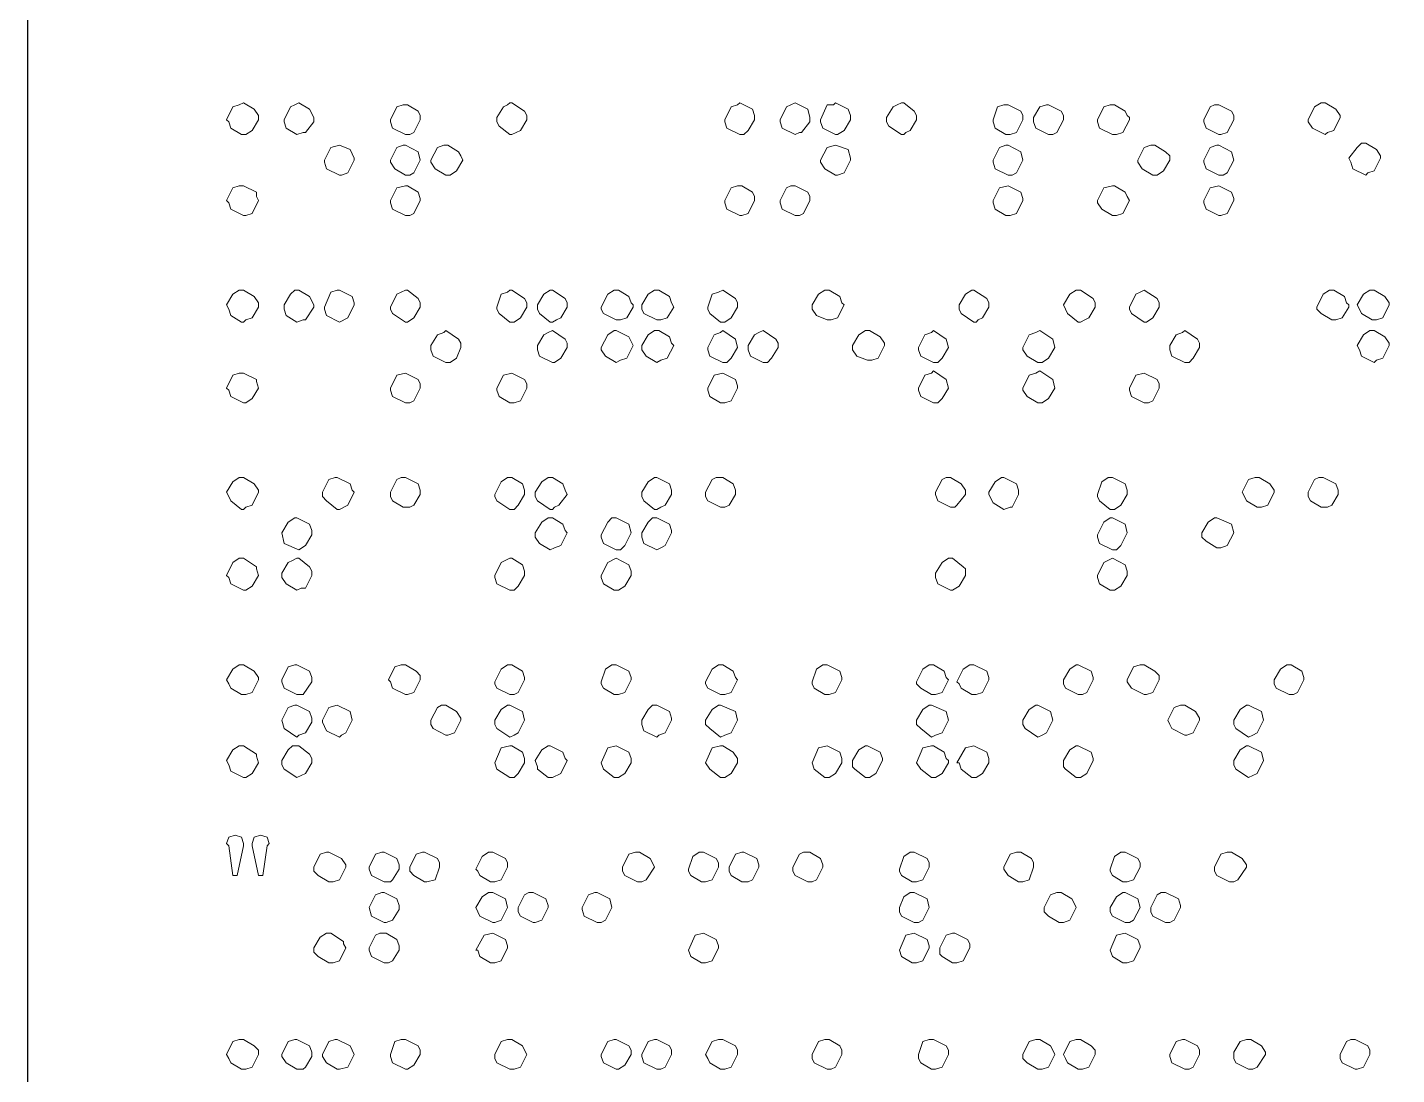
# Model space of a CAD drawing. Header units: millimetres. Extents: x 4903 to 8718, y 642 to 2401.
# Drawn here: x 8297.7 to 8395.3, y 790 to 864.7 of the extents above; entities that cross this region are included whole.
import ezdxf

# ---------------------------------------------------------------- set-up
doc = ezdxf.new("R2010")
doc.units = ezdxf.units.MM

msp = doc.modelspace()

# ---------------------------------------------------------------- linework, layer by layer
msp.add_lwpolyline([(8297.737, 929.301), (8297.737, 652.301, 0.414214), (8307.737, 642.301), (8707.737, 642.301, 0.414214), (8717.737, 652.301), (8717.737, 929.301, 0.414214), (8707.737, 939.301), (8307.737, 939.301, 0.414214)], format="xyb", close=True)
at = {"color": 139, "lineweight": 0}
for points in [[(8313.144, 859.294), (8312.841, 859.142), (8312.385, 858.99), (8311.93, 858.08), (8312.082, 857.928), (8312.234, 857.473), (8312.992, 857.018), (8313.144, 857.018), (8313.296, 857.018), (8313.751, 857.321), (8314.206, 858.08), (8314.206, 858.383), (8313.903, 858.839)], [(8317.089, 859.294), (8316.786, 859.142), (8316.482, 858.99), (8316.027, 858.08), (8316.027, 857.928), (8316.179, 857.473), (8316.938, 857.018), (8317.393, 857.169), (8317.545, 857.169), (8318.152, 857.928), (8318.152, 858.232), (8317.848, 858.839)], [(8324.828, 859.142), (8324.676, 859.142), (8324.525, 859.142), (8324.07, 858.99), (8323.614, 858.08), (8323.614, 857.928), (8323.766, 857.473), (8324.676, 857.018), (8324.98, 857.018), (8325.283, 857.169), (8325.739, 858.08), (8325.739, 858.232), (8325.739, 858.383), (8325.587, 858.687)], [(8332.112, 859.294), (8332.264, 859.294), (8333.174, 858.687), (8333.326, 858.383), (8333.326, 858.08), (8332.871, 857.321), (8332.567, 857.169), (8332.264, 857.018), (8332.264, 857.018), (8332.112, 857.018), (8331.353, 857.625), (8331.201, 857.928), (8331.201, 858.08), (8331.201, 858.08), (8331.201, 858.232), (8331.657, 858.99), (8331.96, 859.142), (8332.112, 859.294), (8332.112, 859.294), (8332.112, 859.294)], [(8348.5, 859.294), (8348.348, 859.142), (8347.893, 858.99), (8347.438, 858.08), (8347.438, 857.928), (8347.59, 857.473), (8348.5, 857.018), (8348.5, 857.018), (8348.804, 857.018), (8349.107, 857.321), (8349.562, 858.08), (8349.562, 858.383), (8349.411, 858.839)], [(8352.445, 859.294), (8352.142, 859.142), (8351.839, 858.99), (8351.383, 858.08), (8351.383, 857.928), (8351.535, 857.473), (8352.445, 857.018), (8352.749, 857.169), (8352.901, 857.169), (8353.508, 857.928), (8353.508, 858.232), (8353.356, 858.839)], [(8355.329, 859.294), (8355.177, 859.142), (8354.722, 859.142), (8354.266, 858.08), (8354.266, 857.928), (8354.418, 857.473), (8355.329, 857.018), (8355.48, 857.018), (8355.936, 857.321), (8356.391, 858.08), (8356.391, 858.383), (8356.239, 858.839)], [(8360.033, 859.294), (8360.184, 859.294), (8360.943, 858.687), (8361.095, 858.383), (8361.095, 858.08), (8360.64, 857.321), (8360.336, 857.169), (8360.184, 857.018), (8360.184, 857.018), (8360.033, 857.018), (8359.122, 857.625), (8358.97, 857.928), (8358.97, 858.08), (8358.97, 858.08), (8358.97, 858.232), (8359.426, 858.99), (8359.729, 859.142), (8360.033, 859.294), (8360.033, 859.294), (8360.033, 859.294)], [(8367.62, 859.142), (8367.62, 859.142), (8367.316, 859.142), (8366.861, 858.99), (8366.558, 858.08), (8366.558, 857.928), (8366.709, 857.473), (8367.468, 857.018), (8367.772, 857.018), (8368.227, 857.169), (8368.682, 858.08), (8368.682, 858.232), (8368.682, 858.383), (8368.53, 858.687)], [(8370.503, 859.142), (8370.351, 859.142), (8369.896, 858.99), (8369.441, 858.232), (8369.441, 857.928), (8369.592, 857.473), (8370.503, 857.018), (8370.503, 857.018), (8370.806, 857.018), (8371.11, 857.169), (8371.565, 858.08), (8371.565, 858.383), (8371.413, 858.687)], [(8375.207, 859.142), (8375.055, 859.142), (8374.903, 859.142), (8374.448, 858.99), (8373.993, 858.08), (8373.993, 857.928), (8374.145, 857.473), (8375.055, 857.018), (8375.359, 857.018), (8375.814, 857.169), (8376.269, 858.08), (8376.269, 858.232), (8376.117, 858.383), (8375.966, 858.687)], [(8382.642, 859.142), (8382.642, 859.142), (8382.339, 859.142), (8382.035, 858.99), (8381.58, 858.08), (8381.58, 857.928), (8381.732, 857.473), (8382.642, 857.018), (8382.794, 857.018), (8383.249, 857.169), (8383.705, 858.08), (8383.705, 858.232), (8383.705, 858.383), (8383.553, 858.687)], [(8390.23, 859.294), (8389.926, 859.294), (8389.471, 858.99), (8389.016, 858.08), (8389.016, 857.928), (8389.319, 857.473), (8390.23, 857.018), (8390.381, 857.169), (8390.837, 857.321), (8391.292, 858.232), (8391.292, 858.383), (8390.988, 858.839)], [(8319.972, 856.259), (8319.365, 856.107), (8318.91, 855.197), (8318.91, 855.045), (8319.062, 854.59), (8319.972, 854.135), (8320.124, 854.135), (8320.579, 854.286), (8321.035, 855.197), (8321.035, 855.349), (8320.731, 855.956)], [(8324.676, 856.259), (8324.525, 856.259), (8324.07, 856.107), (8323.614, 855.197), (8323.614, 855.045), (8323.918, 854.59), (8324.676, 854.135), (8324.98, 854.135), (8325.283, 854.286), (8325.739, 855.197), (8325.587, 855.804)], [(8327.711, 856.259), (8327.408, 856.259), (8326.953, 856.107), (8326.497, 855.197), (8326.497, 855.197), (8326.497, 855.045), (8326.801, 854.59), (8327.56, 854.135), (8327.863, 854.135), (8328.318, 854.438), (8328.774, 855.197), (8328.622, 855.5), (8328.47, 855.804)], [(8355.329, 856.259), (8354.722, 856.107), (8354.266, 855.197), (8354.266, 855.045), (8354.57, 854.59), (8355.329, 854.135), (8355.48, 854.135), (8355.936, 854.286), (8356.391, 855.197), (8356.391, 855.349), (8356.239, 855.956)], [(8367.62, 856.259), (8367.468, 856.259), (8367.013, 856.107), (8366.558, 855.197), (8366.558, 855.045), (8366.709, 854.59), (8367.62, 854.135), (8367.923, 854.135), (8368.227, 854.286), (8368.682, 855.197), (8368.53, 855.804)], [(8378.09, 856.259), (8377.787, 856.259), (8377.331, 856.107), (8376.876, 855.197), (8376.876, 855.197), (8376.876, 855.045), (8377.18, 854.59), (8377.938, 854.135), (8378.242, 854.135), (8378.697, 854.438), (8379.152, 855.197), (8379.152, 855.5), (8378.849, 855.804)], [(8382.642, 856.259), (8382.491, 856.259), (8382.035, 856.107), (8381.58, 855.197), (8381.58, 855.045), (8381.732, 854.59), (8382.642, 854.135), (8382.946, 854.135), (8383.249, 854.286), (8383.705, 855.197), (8383.553, 855.804)], [(8393.113, 856.411), (8392.809, 856.411), (8392.506, 856.107), (8391.899, 855.349), (8391.899, 855.349), (8392.05, 855.045), (8392.202, 854.59), (8393.113, 854.135), (8393.264, 854.286), (8393.72, 854.438), (8394.175, 855.349), (8394.175, 855.5), (8393.871, 855.956)], [(8313.144, 853.376), (8312.841, 853.376), (8312.385, 853.224), (8311.93, 852.314), (8312.082, 852.162), (8312.234, 851.707), (8313.144, 851.251), (8313.296, 851.251), (8313.751, 851.403), (8314.206, 852.314), (8314.054, 852.617), (8314.054, 852.921)], [(8324.828, 853.376), (8324.676, 853.376), (8324.07, 853.224), (8323.614, 852.314), (8323.614, 852.162), (8323.766, 851.707), (8324.676, 851.251), (8324.98, 851.251), (8325.283, 851.403), (8325.739, 852.314), (8325.739, 852.465), (8325.587, 852.921)], [(8348.652, 853.376), (8348.348, 853.376), (8347.893, 853.224), (8347.438, 852.314), (8347.438, 852.162), (8347.59, 851.707), (8348.5, 851.251), (8348.652, 851.251), (8349.107, 851.403), (8349.562, 852.314), (8349.562, 852.617), (8349.411, 852.921)], [(8352.445, 853.376), (8352.294, 853.376), (8352.142, 853.376), (8351.839, 853.224), (8351.383, 852.314), (8351.383, 852.162), (8351.535, 851.707), (8352.445, 851.251), (8352.445, 851.251), (8352.749, 851.251), (8353.052, 851.403), (8353.508, 852.314), (8353.508, 852.617), (8353.356, 852.921)], [(8367.62, 853.376), (8367.62, 853.376), (8367.013, 853.224), (8366.558, 852.314), (8366.558, 852.162), (8366.709, 851.707), (8367.468, 851.251), (8367.772, 851.251), (8368.227, 851.403), (8368.682, 852.314), (8368.682, 852.465), (8368.53, 852.921)], [(8375.207, 853.376), (8375.055, 853.376), (8374.448, 853.224), (8373.993, 852.314), (8373.993, 852.162), (8374.297, 851.707), (8375.055, 851.251), (8375.359, 851.251), (8375.814, 851.403), (8376.269, 852.314), (8376.269, 852.314), (8376.117, 852.617), (8375.966, 852.921)], [(8382.642, 853.376), (8382.642, 853.376), (8382.035, 853.224), (8381.58, 852.314), (8381.58, 852.162), (8381.732, 851.707), (8382.642, 851.251), (8382.794, 851.251), (8383.249, 851.403), (8383.705, 852.314), (8383.705, 852.465), (8383.553, 852.921)], [(8313.144, 845.94), (8312.841, 845.94), (8312.385, 845.637), (8311.93, 844.878), (8312.082, 844.575), (8312.234, 844.12), (8312.992, 843.664), (8313.144, 843.664), (8313.296, 843.816), (8313.751, 843.968), (8314.206, 844.727), (8314.206, 845.03), (8313.903, 845.485)], [(8317.089, 845.94), (8316.786, 845.94), (8316.482, 845.637), (8316.027, 844.878), (8316.027, 844.575), (8316.179, 844.12), (8316.938, 843.664), (8317.393, 843.816), (8317.545, 843.816), (8318.152, 844.727), (8318.152, 844.878), (8317.848, 845.485)], [(8319.972, 845.94), (8319.821, 845.94), (8319.365, 845.789), (8318.91, 844.727), (8318.91, 844.575), (8319.062, 844.12), (8319.972, 843.664), (8319.972, 843.664), (8320.579, 843.968), (8321.035, 844.878), (8321.035, 845.03), (8320.883, 845.485)], [(8324.828, 845.94), (8324.676, 845.94), (8324.373, 845.789), (8324.07, 845.637), (8323.614, 844.727), (8323.614, 844.575), (8323.766, 844.271), (8324.676, 843.664), (8324.828, 843.664), (8325.283, 843.968), (8325.739, 844.727), (8325.739, 844.878), (8325.739, 845.03), (8325.587, 845.333)], [(8332.264, 845.94), (8332.112, 845.94), (8331.96, 845.789), (8331.505, 845.637), (8331.201, 844.727), (8331.201, 844.575), (8331.353, 844.271), (8332.112, 843.664), (8332.415, 843.664), (8332.871, 843.968), (8333.326, 844.727), (8333.326, 844.878), (8333.326, 845.03), (8333.174, 845.333)], [(8335.147, 845.94), (8334.995, 845.94), (8334.54, 845.637), (8334.085, 844.878), (8334.085, 844.575), (8334.236, 844.271), (8334.995, 843.664), (8335.147, 843.664), (8335.45, 843.816), (8335.754, 843.968), (8336.209, 844.727), (8336.209, 845.03), (8336.057, 845.333)], [(8339.851, 845.94), (8339.699, 845.94), (8339.547, 845.94), (8339.092, 845.637), (8338.637, 844.727), (8338.637, 844.575), (8338.789, 844.271), (8339.699, 843.816), (8340.003, 843.816), (8340.458, 843.968), (8340.913, 844.727), (8340.913, 844.878), (8340.761, 845.03), (8340.61, 845.485)], [(8342.734, 845.94), (8342.43, 845.94), (8341.975, 845.637), (8341.52, 844.878), (8341.52, 844.575), (8341.672, 844.271), (8342.582, 843.816), (8342.734, 843.816), (8342.886, 843.816), (8343.341, 843.968), (8343.796, 844.727), (8343.644, 845.03), (8343.493, 845.485)], [(8347.286, 845.94), (8347.286, 845.94), (8346.983, 845.789), (8346.528, 845.637), (8346.224, 844.727), (8346.224, 844.575), (8346.376, 844.271), (8347.134, 843.664), (8347.438, 843.664), (8347.893, 843.968), (8348.348, 844.727), (8348.348, 844.878), (8348.348, 845.03), (8348.197, 845.333)], [(8354.873, 845.94), (8354.57, 845.94), (8354.115, 845.637), (8353.659, 844.878), (8353.659, 844.575), (8353.963, 844.12), (8354.722, 843.816), (8355.025, 843.816), (8355.48, 843.968), (8355.936, 844.878), (8355.784, 845.03), (8355.632, 845.485)], [(8365.192, 845.94), (8365.04, 845.94), (8364.585, 845.637), (8364.13, 844.878), (8364.13, 844.575), (8364.281, 844.271), (8365.192, 843.664), (8365.344, 843.664), (8365.495, 843.816), (8365.799, 843.968), (8366.254, 844.727), (8366.254, 845.03), (8366.102, 845.333)], [(8372.779, 845.94), (8372.476, 845.94), (8372.02, 845.637), (8371.565, 844.878), (8371.717, 844.575), (8371.869, 844.271), (8372.627, 843.664), (8372.779, 843.664), (8373.083, 843.816), (8373.386, 843.968), (8373.841, 844.727), (8373.841, 845.03), (8373.69, 845.333)], [(8377.331, 845.94), (8377.331, 845.94), (8377.028, 845.789), (8376.724, 845.637), (8376.269, 844.727), (8376.269, 844.575), (8376.421, 844.271), (8377.331, 843.664), (8377.483, 843.664), (8377.938, 843.968), (8378.394, 844.727), (8378.394, 844.878), (8378.394, 845.03), (8378.242, 845.333)], [(8390.837, 845.94), (8390.685, 845.94), (8390.533, 845.94), (8390.078, 845.637), (8389.623, 844.727), (8389.623, 844.575), (8389.926, 844.271), (8390.685, 843.816), (8390.988, 843.816), (8391.443, 843.968), (8391.899, 844.727), (8391.899, 844.878), (8391.747, 845.03), (8391.595, 845.485)], [(8393.72, 845.94), (8393.416, 845.94), (8392.961, 845.637), (8392.506, 844.878), (8392.657, 844.575), (8392.809, 844.271), (8393.568, 843.816), (8393.72, 843.816), (8393.871, 843.816), (8394.327, 843.968), (8394.782, 844.878), (8394.782, 845.03), (8394.478, 845.485)], [(8327.56, 843.057), (8327.408, 842.906), (8326.953, 842.754), (8326.497, 841.995), (8326.497, 841.843), (8326.497, 841.692), (8326.649, 841.236), (8327.56, 840.781), (8327.863, 840.781), (8328.318, 841.085), (8328.622, 841.843), (8328.622, 842.147), (8328.47, 842.45)], [(8335.147, 843.057), (8334.843, 842.906), (8334.54, 842.754), (8334.085, 841.995), (8334.085, 841.843), (8334.085, 841.692), (8334.236, 841.236), (8335.147, 840.781), (8335.299, 840.781), (8335.754, 841.085), (8336.209, 841.843), (8336.209, 842.147), (8336.057, 842.45)], [(8339.699, 843.057), (8339.547, 843.057), (8339.092, 842.754), (8338.637, 841.843), (8338.637, 841.692), (8338.94, 841.236), (8339.699, 840.781), (8340.003, 840.933), (8340.458, 841.085), (8340.913, 841.995), (8340.61, 842.602)], [(8342.734, 843.057), (8342.43, 843.057), (8341.975, 842.754), (8341.52, 841.995), (8341.52, 841.995), (8341.52, 841.692), (8341.823, 841.236), (8342.582, 840.781), (8342.886, 840.933), (8343.341, 841.085), (8343.796, 841.995), (8343.644, 842.147), (8343.493, 842.602)], [(8347.286, 843.057), (8347.134, 842.906), (8346.679, 842.754), (8346.224, 841.843), (8346.224, 841.692), (8346.376, 841.236), (8347.286, 840.781), (8347.59, 840.781), (8347.893, 841.085), (8348.348, 841.843), (8348.197, 842.45)], [(8350.169, 843.057), (8349.866, 842.906), (8349.562, 842.754), (8349.107, 841.995), (8349.107, 841.843), (8349.107, 841.692), (8349.259, 841.236), (8350.169, 840.781), (8350.473, 840.781), (8350.776, 841.085), (8351.232, 841.843), (8351.232, 842.147), (8351.08, 842.45)], [(8357.756, 843.057), (8357.453, 843.057), (8356.998, 842.754), (8356.543, 841.995), (8356.543, 841.995), (8356.543, 841.692), (8356.846, 841.236), (8357.605, 840.933), (8357.908, 840.933), (8358.363, 841.085), (8358.819, 841.995), (8358.819, 842.147), (8358.515, 842.602)], [(8362.309, 843.057), (8362.157, 842.906), (8361.702, 842.754), (8361.247, 841.843), (8361.247, 841.692), (8361.398, 841.236), (8362.309, 840.781), (8362.612, 840.781), (8362.916, 841.085), (8363.371, 841.843), (8363.219, 842.45)], [(8369.896, 843.057), (8369.592, 842.906), (8369.137, 842.754), (8368.682, 841.843), (8368.682, 841.692), (8368.985, 841.236), (8369.744, 840.781), (8370.048, 840.781), (8370.503, 841.085), (8370.958, 841.843), (8370.806, 842.45)], [(8380.214, 843.057), (8380.063, 842.906), (8379.608, 842.754), (8379.152, 841.995), (8379.152, 841.843), (8379.152, 841.692), (8379.304, 841.236), (8380.214, 840.781), (8380.518, 840.781), (8380.821, 841.085), (8381.277, 841.843), (8381.277, 842.147), (8381.125, 842.45)], [(8393.72, 843.057), (8393.416, 843.057), (8392.961, 842.754), (8392.506, 841.995), (8392.506, 841.995), (8392.657, 841.692), (8392.809, 841.236), (8393.72, 840.781), (8393.871, 840.933), (8394.327, 841.085), (8394.782, 841.995), (8394.782, 842.147), (8394.478, 842.602)], [(8362.309, 840.174), (8362.157, 840.022), (8361.702, 839.871), (8361.247, 838.96), (8361.247, 838.809), (8361.398, 838.353), (8362.309, 837.898), (8362.612, 837.898), (8362.916, 838.202), (8363.371, 838.96), (8363.219, 839.567)], [(8369.896, 840.174), (8369.592, 840.022), (8369.137, 839.871), (8368.682, 838.96), (8368.682, 838.809), (8368.985, 838.353), (8369.744, 837.898), (8370.048, 837.898), (8370.503, 838.202), (8370.958, 838.96), (8370.806, 839.567)], [(8313.144, 840.022), (8312.841, 840.022), (8312.385, 839.871), (8311.93, 838.96), (8312.082, 838.809), (8312.234, 838.353), (8313.144, 837.898), (8313.296, 837.898), (8313.751, 838.202), (8314.206, 838.96), (8314.054, 839.416), (8314.054, 839.567)], [(8324.676, 840.022), (8324.676, 840.022), (8324.07, 839.871), (8323.614, 838.96), (8323.614, 838.809), (8323.766, 838.353), (8324.676, 837.898), (8324.98, 837.898), (8325.283, 838.05), (8325.739, 838.96), (8325.739, 838.96), (8325.739, 839.264), (8325.587, 839.567)], [(8332.264, 840.022), (8332.264, 840.022), (8331.657, 839.871), (8331.201, 838.96), (8331.201, 838.809), (8331.353, 838.353), (8332.112, 837.898), (8332.415, 837.898), (8332.871, 838.05), (8333.326, 838.96), (8333.326, 838.96), (8333.326, 839.264), (8333.174, 839.567)], [(8347.286, 840.022), (8347.286, 840.022), (8346.679, 839.871), (8346.224, 838.96), (8346.224, 838.809), (8346.376, 838.353), (8347.134, 837.898), (8347.438, 837.898), (8347.893, 838.05), (8348.348, 838.96), (8348.348, 839.112), (8348.197, 839.567)], [(8377.331, 840.022), (8377.331, 840.022), (8376.724, 839.871), (8376.269, 838.96), (8376.269, 838.809), (8376.421, 838.353), (8377.331, 837.898), (8377.635, 837.898), (8377.938, 838.05), (8378.394, 838.96), (8378.394, 838.96), (8378.394, 839.264), (8378.242, 839.567)], [(8313.144, 832.587), (8312.841, 832.587), (8312.385, 832.284), (8311.93, 831.525), (8312.082, 831.221), (8312.234, 830.918), (8312.992, 830.311), (8313.144, 830.311), (8313.296, 830.463), (8313.751, 830.614), (8314.206, 831.525), (8314.206, 831.677), (8313.903, 832.132)], [(8319.821, 832.587), (8319.669, 832.587), (8319.214, 832.435), (8318.759, 831.525), (8318.759, 831.221), (8319.062, 830.918), (8319.821, 830.311), (8319.972, 830.311), (8320.579, 830.614), (8321.035, 831.525), (8320.883, 831.677), (8320.731, 832.132)], [(8324.525, 832.587), (8324.676, 832.587), (8325.587, 832.132), (8325.739, 831.677), (8325.739, 831.373), (8325.283, 830.614), (8324.98, 830.463), (8324.676, 830.463), (8324.676, 830.463), (8324.525, 830.463), (8323.766, 830.918), (8323.614, 831.221), (8323.614, 831.373), (8323.614, 831.373), (8323.614, 831.525), (8324.07, 832.435), (8324.373, 832.587), (8324.525, 832.587), (8324.525, 832.587), (8324.525, 832.587)], [(8332.264, 832.587), (8332.112, 832.587), (8331.96, 832.587), (8331.505, 832.284), (8331.05, 831.373), (8331.05, 831.221), (8331.201, 830.918), (8332.112, 830.311), (8332.415, 830.311), (8332.719, 830.614), (8333.174, 831.373), (8333.174, 831.525), (8333.174, 831.677), (8333.022, 832.132)], [(8335.147, 832.587), (8334.843, 832.587), (8334.388, 832.284), (8333.933, 831.525), (8333.933, 831.221), (8334.085, 830.918), (8334.995, 830.311), (8335.147, 830.311), (8335.299, 830.463), (8335.602, 830.614), (8336.209, 831.373), (8336.057, 831.677), (8335.905, 832.132)], [(8342.582, 832.587), (8342.43, 832.587), (8341.975, 832.284), (8341.52, 831.525), (8341.52, 831.221), (8341.672, 830.918), (8342.43, 830.311), (8342.582, 830.311), (8342.886, 830.463), (8343.189, 830.614), (8343.644, 831.373), (8343.644, 831.677), (8343.493, 832.132)], [(8347.134, 832.587), (8347.286, 832.587), (8348.045, 832.132), (8348.197, 831.677), (8348.197, 831.373), (8347.741, 830.614), (8347.438, 830.463), (8347.286, 830.463), (8347.286, 830.463), (8347.134, 830.463), (8346.224, 830.918), (8346.072, 831.221), (8346.072, 831.373), (8346.072, 831.373), (8346.072, 831.525), (8346.528, 832.435), (8346.831, 832.587), (8347.134, 832.587), (8347.134, 832.587), (8347.134, 832.587)], [(8363.523, 832.587), (8363.219, 832.587), (8362.916, 832.435), (8362.461, 831.525), (8362.461, 831.373), (8362.612, 830.918), (8363.523, 830.463), (8363.826, 830.463), (8363.978, 830.614), (8364.585, 831.373), (8364.585, 831.677), (8364.281, 832.132)], [(8367.316, 832.587), (8367.165, 832.587), (8366.709, 832.284), (8366.254, 831.525), (8366.254, 831.373), (8366.558, 830.766), (8367.316, 830.311), (8367.772, 830.463), (8367.923, 830.463), (8368.379, 831.373), (8368.379, 831.677), (8368.227, 832.132)], [(8375.055, 832.587), (8375.055, 832.587), (8374.752, 832.587), (8374.297, 832.284), (8373.993, 831.373), (8373.993, 831.221), (8374.145, 830.918), (8374.903, 830.311), (8375.207, 830.311), (8375.662, 830.614), (8376.117, 831.373), (8376.117, 831.525), (8376.117, 831.677), (8375.966, 832.132)], [(8385.525, 832.587), (8385.222, 832.587), (8384.767, 832.435), (8384.312, 831.525), (8384.463, 831.221), (8384.615, 830.918), (8385.374, 830.463), (8385.525, 830.463), (8385.677, 830.463), (8386.132, 830.614), (8386.588, 831.525), (8386.588, 831.677), (8386.284, 832.132)], [(8389.926, 832.587), (8390.078, 832.587), (8390.988, 832.132), (8391.14, 831.677), (8391.14, 831.373), (8390.685, 830.614), (8390.381, 830.463), (8390.078, 830.463), (8390.078, 830.463), (8389.926, 830.463), (8389.167, 830.918), (8389.016, 831.221), (8389.016, 831.373), (8389.016, 831.373), (8389.016, 831.525), (8389.471, 832.435), (8389.774, 832.587), (8389.926, 832.587), (8389.926, 832.587), (8389.926, 832.587)], [(8316.938, 829.704), (8316.786, 829.704), (8316.331, 829.4), (8315.875, 828.642), (8315.875, 828.642), (8316.027, 827.883), (8317.089, 827.428), (8317.089, 827.428), (8317.545, 827.731), (8318, 828.49), (8318, 828.793), (8317.848, 829.249)], [(8335.147, 829.704), (8334.843, 829.704), (8334.388, 829.4), (8333.933, 828.642), (8333.933, 828.642), (8333.933, 828.338), (8334.236, 827.883), (8334.995, 827.428), (8335.299, 827.58), (8335.754, 827.731), (8336.209, 828.642), (8336.057, 828.793), (8335.905, 829.249)], [(8339.699, 829.704), (8339.396, 829.704), (8339.092, 829.4), (8338.637, 828.49), (8338.637, 828.338), (8338.789, 827.883), (8339.699, 827.428), (8340.003, 827.428), (8340.306, 827.731), (8340.761, 828.642), (8340.61, 829.249)], [(8342.582, 829.704), (8342.279, 829.704), (8341.975, 829.4), (8341.52, 828.642), (8341.52, 828.642), (8341.52, 828.338), (8341.672, 827.883), (8342.582, 827.428), (8342.886, 827.58), (8343.189, 827.731), (8343.644, 828.642), (8343.644, 828.793), (8343.493, 829.249)], [(8375.055, 829.704), (8374.903, 829.704), (8374.448, 829.4), (8373.993, 828.49), (8373.993, 828.338), (8374.145, 827.883), (8375.055, 827.428), (8375.359, 827.428), (8375.662, 827.731), (8376.117, 828.642), (8375.966, 829.249)], [(8382.491, 829.704), (8382.339, 829.704), (8381.884, 829.4), (8381.428, 828.642), (8381.428, 828.338), (8381.732, 828.035), (8382.491, 827.58), (8382.794, 827.58), (8383.249, 827.731), (8383.705, 828.642), (8383.553, 829.249)], [(8313.144, 826.821), (8312.841, 826.821), (8312.385, 826.517), (8311.93, 825.607), (8312.082, 825.455), (8312.234, 825), (8313.144, 824.545), (8313.296, 824.545), (8313.751, 824.848), (8314.206, 825.607), (8314.054, 826.062), (8314.054, 826.214)], [(8317.089, 826.821), (8316.938, 826.821), (8316.634, 826.669), (8316.331, 826.517), (8315.875, 825.759), (8315.875, 825.455), (8316.179, 825), (8316.938, 824.545), (8316.938, 824.545), (8317.241, 824.696), (8317.545, 824.696), (8318, 825.607), (8318, 825.91), (8317.848, 826.214)], [(8332.264, 826.821), (8332.112, 826.821), (8331.505, 826.517), (8331.05, 825.607), (8331.05, 825.455), (8331.201, 825), (8332.112, 824.545), (8332.415, 824.545), (8332.719, 824.848), (8333.174, 825.607), (8333.174, 825.607), (8333.174, 825.91), (8333.022, 826.366)], [(8339.699, 826.821), (8339.699, 826.821), (8339.092, 826.517), (8338.637, 825.607), (8338.637, 825.455), (8338.789, 825), (8339.547, 824.545), (8339.851, 824.545), (8340.306, 824.848), (8340.761, 825.607), (8340.761, 825.607), (8340.761, 825.91), (8340.61, 826.366)], [(8363.674, 826.821), (8363.371, 826.821), (8362.916, 826.517), (8362.461, 825.759), (8362.461, 825.455), (8362.612, 825), (8363.523, 824.545), (8363.674, 824.545), (8364.13, 824.848), (8364.585, 825.607), (8364.585, 826.062), (8364.433, 826.214)], [(8375.055, 826.821), (8375.055, 826.821), (8374.448, 826.517), (8373.993, 825.607), (8373.993, 825.455), (8374.145, 825), (8374.903, 824.545), (8375.207, 824.545), (8375.662, 824.848), (8376.117, 825.607), (8376.117, 825.91), (8375.966, 826.366)], [(8313.144, 819.234), (8312.841, 819.234), (8312.385, 818.93), (8311.93, 818.171), (8312.082, 817.868), (8312.234, 817.564), (8312.992, 817.109), (8313.144, 817.109), (8313.296, 817.109), (8313.751, 817.261), (8314.206, 818.171), (8314.206, 818.323), (8313.903, 818.778)], [(8316.938, 819.234), (8316.786, 819.234), (8316.331, 819.082), (8315.875, 818.171), (8315.875, 818.02), (8316.027, 817.564), (8316.938, 817.109), (8317.241, 817.109), (8317.393, 817.109), (8318, 818.02), (8318, 818.323), (8317.848, 818.778)], [(8324.676, 819.234), (8324.373, 819.234), (8323.918, 819.082), (8323.463, 818.171), (8323.614, 818.02), (8323.766, 817.564), (8324.676, 817.109), (8324.828, 817.109), (8325.283, 817.261), (8325.739, 818.171), (8325.739, 818.475), (8325.435, 818.778)], [(8332.264, 819.234), (8332.112, 819.234), (8331.96, 819.234), (8331.505, 818.93), (8331.05, 818.02), (8331.05, 817.868), (8331.201, 817.564), (8332.112, 817.109), (8332.415, 817.109), (8332.719, 817.261), (8333.174, 818.171), (8333.174, 818.171), (8333.174, 818.323), (8333.022, 818.778)], [(8339.699, 819.234), (8339.547, 819.234), (8339.396, 819.234), (8338.94, 818.93), (8338.637, 818.02), (8338.637, 817.868), (8338.789, 817.564), (8339.547, 817.109), (8339.851, 817.109), (8340.306, 817.261), (8340.761, 818.171), (8340.761, 818.171), (8340.761, 818.323), (8340.61, 818.778)], [(8347.286, 819.234), (8347.134, 819.234), (8346.983, 819.234), (8346.528, 818.93), (8346.072, 818.02), (8346.072, 817.868), (8346.224, 817.564), (8347.134, 817.109), (8347.438, 817.109), (8347.893, 817.261), (8348.348, 818.171), (8348.348, 818.171), (8348.197, 818.323), (8348.045, 818.778)], [(8354.722, 819.234), (8354.722, 819.234), (8354.418, 819.234), (8353.963, 818.93), (8353.659, 818.02), (8353.659, 817.868), (8353.811, 817.564), (8354.57, 817.109), (8354.873, 817.109), (8355.329, 817.261), (8355.784, 818.171), (8355.784, 818.171), (8355.784, 818.323), (8355.632, 818.778)], [(8362.309, 819.234), (8362.157, 819.234), (8362.005, 819.234), (8361.55, 818.93), (8361.095, 818.02), (8361.095, 817.868), (8361.398, 817.564), (8362.157, 817.109), (8362.461, 817.109), (8362.916, 817.261), (8363.371, 818.171), (8363.371, 818.171), (8363.219, 818.323), (8363.068, 818.778)], [(8365.192, 819.234), (8365.04, 819.234), (8364.888, 819.234), (8364.433, 818.93), (8363.978, 818.02), (8364.13, 817.868), (8364.281, 817.564), (8365.04, 817.109), (8365.344, 817.109), (8365.799, 817.261), (8366.254, 818.171), (8366.254, 818.171), (8366.254, 818.323), (8366.102, 818.778)], [(8372.627, 819.234), (8372.476, 819.234), (8372.02, 818.93), (8371.565, 818.171), (8371.565, 817.868), (8371.717, 817.564), (8372.627, 817.109), (8372.779, 817.109), (8372.931, 817.109), (8373.234, 817.261), (8373.69, 818.171), (8373.69, 818.323), (8373.538, 818.778)], [(8377.331, 819.234), (8377.028, 819.234), (8376.573, 819.082), (8376.117, 818.171), (8376.117, 818.02), (8376.421, 817.564), (8377.331, 817.109), (8377.483, 817.109), (8377.938, 817.261), (8378.394, 818.171), (8378.394, 818.475), (8378.09, 818.778)], [(8387.802, 819.234), (8387.498, 819.234), (8387.043, 818.93), (8386.588, 818.171), (8386.588, 817.868), (8386.739, 817.564), (8387.65, 817.109), (8387.802, 817.109), (8387.953, 817.109), (8388.257, 817.261), (8388.712, 818.171), (8388.712, 818.323), (8388.56, 818.778)], [(8316.938, 816.351), (8316.786, 816.351), (8316.331, 816.199), (8315.875, 815.288), (8315.875, 815.288), (8316.027, 814.681), (8316.938, 814.074), (8317.089, 814.226), (8317.545, 814.378), (8318, 815.137), (8318, 815.44), (8317.848, 815.895)], [(8319.821, 816.351), (8319.214, 816.199), (8318.759, 815.288), (8318.759, 815.137), (8319.062, 814.53), (8319.972, 814.074), (8320.124, 814.226), (8320.428, 814.378), (8320.883, 815.288), (8320.883, 815.288), (8320.731, 815.895)], [(8327.56, 816.351), (8327.256, 816.351), (8326.953, 816.199), (8326.497, 815.288), (8326.497, 815.288), (8326.497, 814.985), (8326.649, 814.681), (8327.56, 814.226), (8327.711, 814.226), (8328.167, 814.378), (8328.622, 815.288), (8328.622, 815.44), (8328.318, 815.895)], [(8332.112, 816.351), (8331.96, 816.351), (8331.505, 816.047), (8331.05, 815.288), (8331.05, 814.985), (8331.201, 814.681), (8332.112, 814.074), (8332.415, 814.226), (8332.719, 814.378), (8333.174, 815.288), (8333.022, 815.895)], [(8342.582, 816.351), (8342.279, 816.351), (8341.975, 816.047), (8341.52, 815.288), (8341.52, 815.288), (8341.52, 814.985), (8341.672, 814.53), (8342.582, 814.074), (8342.734, 814.226), (8343.189, 814.378), (8343.644, 815.288), (8343.644, 815.44), (8343.493, 815.895)], [(8347.134, 816.351), (8346.983, 816.351), (8346.528, 816.047), (8346.072, 815.288), (8346.072, 814.985), (8346.376, 814.681), (8347.134, 814.074), (8347.438, 814.226), (8347.893, 814.378), (8348.348, 815.288), (8348.197, 815.895)], [(8362.157, 816.351), (8362.005, 816.351), (8361.55, 816.047), (8361.095, 815.288), (8361.095, 814.985), (8361.398, 814.681), (8362.157, 814.074), (8362.461, 814.226), (8362.916, 814.378), (8363.371, 815.288), (8363.219, 815.895)], [(8369.744, 816.351), (8369.592, 816.351), (8369.137, 816.047), (8368.682, 815.288), (8368.682, 814.985), (8368.834, 814.681), (8369.744, 814.074), (8370.048, 814.226), (8370.351, 814.378), (8370.806, 815.288), (8370.655, 815.895)], [(8380.214, 816.351), (8379.911, 816.351), (8379.456, 816.199), (8379.001, 815.288), (8379.001, 815.288), (8379.152, 814.985), (8379.304, 814.681), (8380.214, 814.226), (8380.366, 814.226), (8380.821, 814.378), (8381.277, 815.288), (8381.277, 815.44), (8380.973, 815.895)], [(8384.767, 816.351), (8384.615, 816.351), (8384.16, 816.047), (8383.705, 815.288), (8383.705, 814.985), (8383.856, 814.681), (8384.767, 814.074), (8385.07, 814.226), (8385.374, 814.378), (8385.829, 815.288), (8385.677, 815.895)], [(8313.144, 813.467), (8312.841, 813.467), (8312.385, 813.164), (8311.93, 812.405), (8312.082, 812.102), (8312.234, 811.647), (8313.144, 811.191), (8313.296, 811.191), (8313.751, 811.495), (8314.206, 812.253), (8314.054, 812.709), (8314.054, 812.86)], [(8317.089, 813.467), (8316.938, 813.467), (8316.634, 813.467), (8316.331, 813.164), (8315.875, 812.405), (8315.875, 812.102), (8316.027, 811.798), (8316.938, 811.191), (8316.938, 811.191), (8317.241, 811.343), (8317.545, 811.495), (8318, 812.253), (8318, 812.557), (8317.848, 812.86)], [(8332.264, 813.467), (8332.112, 813.467), (8331.505, 813.316), (8331.05, 812.253), (8331.05, 812.253), (8331.201, 811.798), (8332.112, 811.191), (8332.415, 811.191), (8332.719, 811.495), (8333.174, 812.253), (8333.174, 812.557), (8333.022, 813.012)], [(8334.995, 813.467), (8334.843, 813.467), (8334.388, 813.164), (8333.933, 812.405), (8334.085, 811.95), (8334.085, 811.798), (8334.843, 811.191), (8335.147, 811.191), (8335.754, 811.495), (8336.209, 812.405), (8336.057, 812.557), (8335.905, 813.012)], [(8339.699, 813.467), (8339.699, 813.467), (8339.092, 813.316), (8338.637, 812.253), (8338.637, 812.253), (8338.789, 811.798), (8339.547, 811.191), (8339.851, 811.191), (8340.306, 811.495), (8340.761, 812.253), (8340.761, 812.405), (8340.761, 812.557), (8340.61, 813.012)], [(8347.286, 813.467), (8347.134, 813.467), (8346.528, 813.316), (8346.072, 812.253), (8346.072, 812.253), (8346.376, 811.798), (8347.134, 811.191), (8347.438, 811.191), (8347.893, 811.495), (8348.348, 812.253), (8348.348, 812.557), (8348.045, 813.012)], [(8354.722, 813.467), (8354.722, 813.467), (8354.115, 813.316), (8353.659, 812.253), (8353.659, 812.253), (8353.811, 811.798), (8354.57, 811.191), (8354.873, 811.191), (8355.329, 811.495), (8355.784, 812.253), (8355.784, 812.557), (8355.632, 813.012)], [(8357.605, 813.467), (8357.453, 813.467), (8356.998, 813.164), (8356.543, 812.405), (8356.543, 811.95), (8356.694, 811.798), (8357.453, 811.191), (8357.756, 811.191), (8358.212, 811.495), (8358.667, 812.405), (8358.667, 812.557), (8358.515, 813.012)], [(8362.309, 813.467), (8362.157, 813.467), (8361.55, 813.316), (8361.095, 812.253), (8361.095, 812.253), (8361.398, 811.798), (8362.157, 811.191), (8362.461, 811.191), (8362.916, 811.495), (8363.371, 812.253), (8363.371, 812.405), (8363.219, 812.557), (8363.068, 813.012)], [(8365.192, 813.467), (8365.192, 813.467), (8364.585, 813.316), (8363.978, 812.253), (8364.13, 812.253), (8364.281, 811.798), (8365.04, 811.191), (8365.344, 811.191), (8365.799, 811.495), (8366.254, 812.253), (8366.254, 812.405), (8366.254, 812.557), (8366.102, 813.012)], [(8372.627, 813.467), (8372.476, 813.467), (8372.02, 813.164), (8371.565, 812.405), (8371.565, 811.95), (8371.717, 811.798), (8372.476, 811.191), (8372.779, 811.191), (8373.234, 811.495), (8373.69, 812.405), (8373.69, 812.557), (8373.538, 813.012)], [(8384.767, 813.467), (8384.615, 813.467), (8384.16, 813.164), (8383.705, 812.405), (8383.705, 812.102), (8383.856, 811.798), (8384.767, 811.191), (8385.07, 811.343), (8385.374, 811.495), (8385.829, 812.405), (8385.677, 813.012)], [(8312.537, 807.094), (8312.082, 806.942), (8311.93, 806.487), (8312.082, 806.336), (8312.385, 804.211), (8312.689, 804.211), (8313.144, 806.336), (8313.144, 806.487), (8312.992, 806.942)], [(8314.358, 807.094), (8313.903, 806.942), (8313.751, 806.487), (8313.751, 806.336), (8314.206, 804.211), (8314.51, 804.211), (8314.813, 806.336), (8314.965, 806.487), (8314.813, 806.942)], [(8319.214, 805.88), (8319.062, 805.88), (8318.607, 805.729), (8318.152, 804.818), (8318.152, 804.515), (8318.455, 804.211), (8319.214, 803.756), (8319.214, 803.756), (8319.517, 803.756), (8319.972, 803.908), (8320.428, 804.818), (8320.428, 804.97), (8320.124, 805.425)], [(8323.159, 805.88), (8323.007, 805.88), (8322.552, 805.729), (8322.097, 804.818), (8322.097, 804.666), (8322.249, 804.211), (8323.159, 803.756), (8323.614, 803.756), (8323.766, 803.908), (8324.221, 804.666), (8324.221, 804.97), (8324.07, 805.425)], [(8326.042, 805.88), (8325.89, 805.88), (8325.435, 805.729), (8324.98, 804.818), (8324.98, 804.515), (8325.283, 804.211), (8326.042, 803.756), (8326.194, 803.756), (8326.801, 803.908), (8327.104, 804.818), (8327.104, 805.122), (8326.953, 805.425)], [(8330.898, 805.88), (8330.746, 805.88), (8330.594, 805.88), (8330.139, 805.577), (8329.684, 804.666), (8329.836, 804.515), (8329.987, 804.211), (8330.746, 803.756), (8331.05, 803.756), (8331.505, 803.908), (8331.96, 804.818), (8331.96, 804.818), (8331.96, 805.122), (8331.808, 805.425)], [(8341.368, 805.88), (8341.065, 805.88), (8340.61, 805.729), (8340.154, 804.818), (8340.154, 804.515), (8340.306, 804.211), (8341.216, 803.756), (8341.368, 803.756), (8341.52, 803.756), (8341.823, 803.908), (8342.43, 804.818), (8342.279, 805.122), (8342.127, 805.425)], [(8345.921, 805.88), (8345.769, 805.88), (8345.617, 805.88), (8345.162, 805.577), (8344.858, 804.666), (8344.858, 804.515), (8345.01, 804.211), (8345.769, 803.756), (8346.072, 803.756), (8346.528, 803.908), (8346.983, 804.818), (8346.983, 804.818), (8346.983, 805.122), (8346.831, 805.425)], [(8348.804, 805.88), (8348.652, 805.88), (8348.197, 805.729), (8347.741, 804.818), (8347.741, 804.515), (8347.893, 804.211), (8348.652, 803.756), (8348.804, 803.756), (8349.107, 803.756), (8349.411, 803.908), (8349.866, 804.818), (8349.866, 804.97), (8349.714, 805.425)], [(8353.356, 805.88), (8353.508, 805.88), (8354.266, 805.425), (8354.418, 804.97), (8354.418, 804.818), (8353.963, 803.908), (8353.659, 803.756), (8353.508, 803.756), (8353.508, 803.756), (8353.356, 803.756), (8352.445, 804.211), (8352.294, 804.515), (8352.294, 804.818), (8352.294, 804.818), (8352.294, 804.818), (8352.749, 805.729), (8353.052, 805.88), (8353.356, 805.88), (8353.356, 805.88), (8353.356, 805.88)], [(8360.943, 805.88), (8360.791, 805.88), (8360.64, 805.88), (8360.184, 805.577), (8359.881, 804.666), (8359.881, 804.515), (8360.033, 804.211), (8360.791, 803.756), (8361.095, 803.756), (8361.55, 803.908), (8362.005, 804.818), (8362.005, 804.818), (8362.005, 805.122), (8361.854, 805.425)], [(8368.53, 805.88), (8368.227, 805.88), (8367.772, 805.729), (8367.316, 804.818), (8367.316, 804.666), (8367.62, 804.211), (8368.379, 803.756), (8368.682, 803.756), (8369.137, 803.908), (8369.441, 804.818), (8369.441, 805.122), (8369.289, 805.425)], [(8375.966, 805.88), (8375.966, 805.88), (8375.662, 805.88), (8375.207, 805.577), (8374.903, 804.666), (8374.903, 804.515), (8375.055, 804.211), (8375.814, 803.756), (8376.117, 803.756), (8376.573, 803.908), (8377.028, 804.818), (8377.028, 804.818), (8377.028, 805.122), (8376.876, 805.425)], [(8383.401, 805.88), (8383.553, 805.88), (8384.312, 805.425), (8384.615, 804.97), (8384.615, 804.818), (8384.008, 803.908), (8383.705, 803.756), (8383.553, 803.756), (8383.553, 803.756), (8383.401, 803.756), (8382.491, 804.211), (8382.339, 804.515), (8382.339, 804.818), (8382.339, 804.818), (8382.339, 804.818), (8382.794, 805.729), (8383.249, 805.88), (8383.401, 805.88), (8383.401, 805.88), (8383.401, 805.88)], [(8323.159, 802.997), (8323.007, 802.997), (8322.552, 802.845), (8322.097, 801.935), (8322.097, 801.935), (8322.249, 801.328), (8323.159, 800.873), (8323.311, 800.873), (8323.766, 801.024), (8324.221, 801.783), (8324.221, 802.087), (8324.07, 802.542)], [(8330.898, 802.997), (8330.594, 802.997), (8330.139, 802.694), (8329.684, 801.935), (8329.836, 801.631), (8329.987, 801.328), (8330.898, 800.873), (8331.05, 800.873), (8331.505, 801.024), (8331.96, 801.935), (8331.808, 802.542)], [(8333.781, 802.997), (8333.478, 802.997), (8333.174, 802.845), (8332.719, 801.935), (8332.719, 801.935), (8332.719, 801.631), (8332.871, 801.328), (8333.781, 800.873), (8333.933, 800.873), (8334.388, 801.024), (8334.843, 801.935), (8334.843, 802.087), (8334.692, 802.542)], [(8338.333, 802.997), (8338.182, 802.997), (8337.726, 802.845), (8337.271, 801.935), (8337.271, 801.783), (8337.423, 801.328), (8338.333, 800.873), (8338.637, 800.873), (8338.94, 801.024), (8339.396, 801.935), (8339.244, 802.542)], [(8360.943, 802.997), (8360.64, 802.997), (8360.184, 802.694), (8359.881, 801.935), (8359.881, 801.631), (8360.033, 801.328), (8360.943, 800.873), (8361.247, 800.873), (8361.55, 801.024), (8362.005, 801.935), (8361.854, 802.542)], [(8371.413, 802.997), (8371.11, 802.997), (8370.655, 802.845), (8370.199, 801.935), (8370.199, 801.935), (8370.199, 801.631), (8370.503, 801.328), (8371.262, 800.873), (8371.565, 800.873), (8372.02, 801.024), (8372.476, 801.935), (8372.324, 802.238), (8372.172, 802.542)], [(8375.966, 802.997), (8375.814, 802.997), (8375.359, 802.694), (8374.903, 801.935), (8374.903, 801.631), (8375.055, 801.328), (8375.966, 800.873), (8376.269, 800.873), (8376.573, 801.024), (8377.028, 801.935), (8376.876, 802.542)], [(8378.849, 802.997), (8378.545, 802.997), (8378.242, 802.845), (8377.787, 801.935), (8377.787, 801.935), (8377.787, 801.631), (8377.938, 801.328), (8378.849, 800.873), (8379.152, 800.873), (8379.456, 801.024), (8379.911, 801.935), (8379.911, 802.087), (8379.759, 802.542)], [(8319.365, 800.114), (8319.062, 800.114), (8318.607, 799.811), (8318.152, 799.052), (8318.152, 798.748), (8318.455, 798.445), (8319.214, 797.99), (8319.517, 797.99), (8319.972, 798.141), (8320.428, 799.052), (8320.276, 799.355), (8320.276, 799.507)], [(8323.311, 800.114), (8323.159, 800.114), (8322.856, 800.114), (8322.552, 799.962), (8322.097, 799.052), (8322.097, 798.9), (8322.249, 798.445), (8323.159, 797.99), (8323.159, 797.99), (8323.463, 797.99), (8323.766, 798.141), (8324.221, 798.9), (8324.221, 799.204), (8324.07, 799.659)], [(8330.898, 800.114), (8330.898, 800.114), (8330.291, 799.962), (8329.684, 798.9), (8329.836, 798.9), (8329.987, 798.445), (8330.746, 797.99), (8331.05, 797.99), (8331.505, 798.141), (8331.96, 799.052), (8331.96, 799.204), (8331.808, 799.659)], [(8345.921, 800.114), (8345.921, 800.114), (8345.314, 799.962), (8344.858, 798.9), (8344.858, 798.9), (8345.01, 798.445), (8345.769, 797.99), (8346.072, 797.99), (8346.528, 798.141), (8346.983, 799.052), (8346.983, 799.052), (8346.983, 799.204), (8346.831, 799.659)], [(8360.943, 800.114), (8360.943, 800.114), (8360.336, 799.962), (8359.881, 798.9), (8359.881, 798.9), (8360.033, 798.445), (8360.791, 797.99), (8361.095, 797.99), (8361.55, 798.141), (8362.005, 799.052), (8362.005, 799.204), (8361.854, 799.659)], [(8363.826, 800.114), (8363.674, 800.114), (8363.219, 799.962), (8362.764, 799.052), (8362.764, 798.597), (8362.916, 798.445), (8363.674, 797.99), (8363.978, 797.99), (8364.433, 798.141), (8364.888, 799.052), (8364.888, 799.355), (8364.737, 799.659)], [(8375.966, 800.114), (8375.966, 800.114), (8375.359, 799.962), (8374.903, 798.9), (8374.903, 798.9), (8375.055, 798.445), (8375.814, 797.99), (8376.117, 797.99), (8376.573, 798.141), (8377.028, 799.052), (8377.028, 799.204), (8376.876, 799.659)], [(8313.144, 792.527), (8312.841, 792.527), (8312.385, 792.375), (8311.93, 791.465), (8312.082, 791.161), (8312.234, 790.858), (8312.992, 790.402), (8313.144, 790.402), (8313.296, 790.402), (8313.751, 790.554), (8314.206, 791.465), (8314.206, 791.768), (8313.903, 792.072)], [(8316.938, 792.527), (8316.786, 792.527), (8316.331, 792.375), (8315.875, 791.465), (8315.875, 791.313), (8316.179, 790.858), (8316.938, 790.402), (8317.393, 790.402), (8317.545, 790.554), (8318, 791.313), (8318, 791.616), (8317.848, 792.072)], [(8319.821, 792.527), (8319.669, 792.527), (8319.214, 792.375), (8318.759, 791.465), (8318.759, 791.313), (8319.062, 790.858), (8319.821, 790.402), (8319.972, 790.402), (8320.579, 790.554), (8321.035, 791.465), (8320.883, 791.768), (8320.731, 792.072)], [(8324.676, 792.527), (8324.373, 792.527), (8323.918, 792.375), (8323.614, 791.465), (8323.614, 791.313), (8323.766, 790.858), (8324.676, 790.402), (8324.828, 790.402), (8325.283, 790.706), (8325.739, 791.465), (8325.739, 791.768), (8325.587, 792.072)], [(8332.264, 792.527), (8332.112, 792.527), (8331.96, 792.527), (8331.505, 792.375), (8331.05, 791.465), (8331.05, 791.161), (8331.201, 790.858), (8332.112, 790.402), (8332.415, 790.402), (8332.871, 790.554), (8333.326, 791.465), (8333.326, 791.465), (8333.174, 791.768), (8333.022, 792.072)], [(8339.699, 792.527), (8339.547, 792.527), (8339.092, 792.375), (8338.637, 791.465), (8338.637, 791.313), (8338.789, 790.858), (8339.699, 790.402), (8339.851, 790.402), (8340.306, 790.706), (8340.761, 791.465), (8340.761, 791.768), (8340.61, 792.072)], [(8342.582, 792.527), (8342.43, 792.527), (8341.975, 792.375), (8341.52, 791.465), (8341.52, 791.313), (8341.672, 790.858), (8342.582, 790.402), (8342.734, 790.402), (8342.886, 790.402), (8343.189, 790.554), (8343.644, 791.465), (8343.644, 791.768), (8343.493, 792.072)], [(8347.286, 792.527), (8347.134, 792.527), (8346.983, 792.527), (8346.528, 792.375), (8346.072, 791.465), (8346.224, 791.161), (8346.376, 790.858), (8347.134, 790.402), (8347.438, 790.402), (8347.893, 790.554), (8348.348, 791.465), (8348.348, 791.465), (8348.348, 791.768), (8348.197, 792.072)], [(8354.873, 792.527), (8354.722, 792.527), (8354.57, 792.527), (8354.115, 792.375), (8353.659, 791.465), (8353.659, 791.161), (8353.811, 790.858), (8354.722, 790.402), (8355.025, 790.402), (8355.329, 790.554), (8355.784, 791.465), (8355.784, 791.465), (8355.784, 791.768), (8355.632, 792.072)], [(8362.309, 792.527), (8362.157, 792.527), (8362.005, 792.527), (8361.55, 792.375), (8361.247, 791.465), (8361.247, 791.161), (8361.398, 790.858), (8362.157, 790.402), (8362.461, 790.402), (8362.916, 790.554), (8363.371, 791.465), (8363.371, 791.465), (8363.371, 791.768), (8363.219, 792.072)], [(8369.896, 792.527), (8369.744, 792.527), (8369.592, 792.527), (8369.137, 792.375), (8368.682, 791.465), (8368.682, 791.161), (8368.985, 790.858), (8369.744, 790.402), (8370.048, 790.402), (8370.503, 790.554), (8370.958, 791.465), (8370.958, 791.465), (8370.806, 791.768), (8370.655, 792.072)], [(8372.779, 792.527), (8372.476, 792.527), (8372.02, 792.375), (8371.565, 791.465), (8371.717, 791.161), (8371.869, 790.858), (8372.627, 790.402), (8372.779, 790.402), (8372.931, 790.402), (8373.386, 790.554), (8373.841, 791.465), (8373.841, 791.768), (8373.538, 792.072)], [(8380.214, 792.527), (8380.063, 792.527), (8379.608, 792.375), (8379.152, 791.465), (8379.152, 791.313), (8379.304, 790.858), (8380.214, 790.402), (8380.366, 790.402), (8380.518, 790.402), (8380.821, 790.554), (8381.277, 791.465), (8381.277, 791.768), (8381.125, 792.072)], [(8384.767, 792.527), (8384.919, 792.527), (8385.677, 792.072), (8385.981, 791.616), (8385.981, 791.465), (8385.374, 790.554), (8385.07, 790.402), (8384.919, 790.402), (8384.919, 790.402), (8384.767, 790.402), (8383.856, 790.858), (8383.705, 791.161), (8383.705, 791.465), (8383.705, 791.465), (8383.705, 791.616), (8384.16, 792.375), (8384.615, 792.527), (8384.767, 792.527), (8384.767, 792.527), (8384.767, 792.527)], [(8392.354, 792.527), (8392.354, 792.527), (8392.05, 792.527), (8391.747, 792.375), (8391.292, 791.465), (8391.292, 791.161), (8391.443, 790.858), (8392.354, 790.402), (8392.506, 790.402), (8392.961, 790.554), (8393.416, 791.465), (8393.416, 791.465), (8393.416, 791.768), (8393.264, 792.072)]]:
    msp.add_lwpolyline(points, close=True, dxfattribs=at)

doc.saveas('drawing.dxf')
